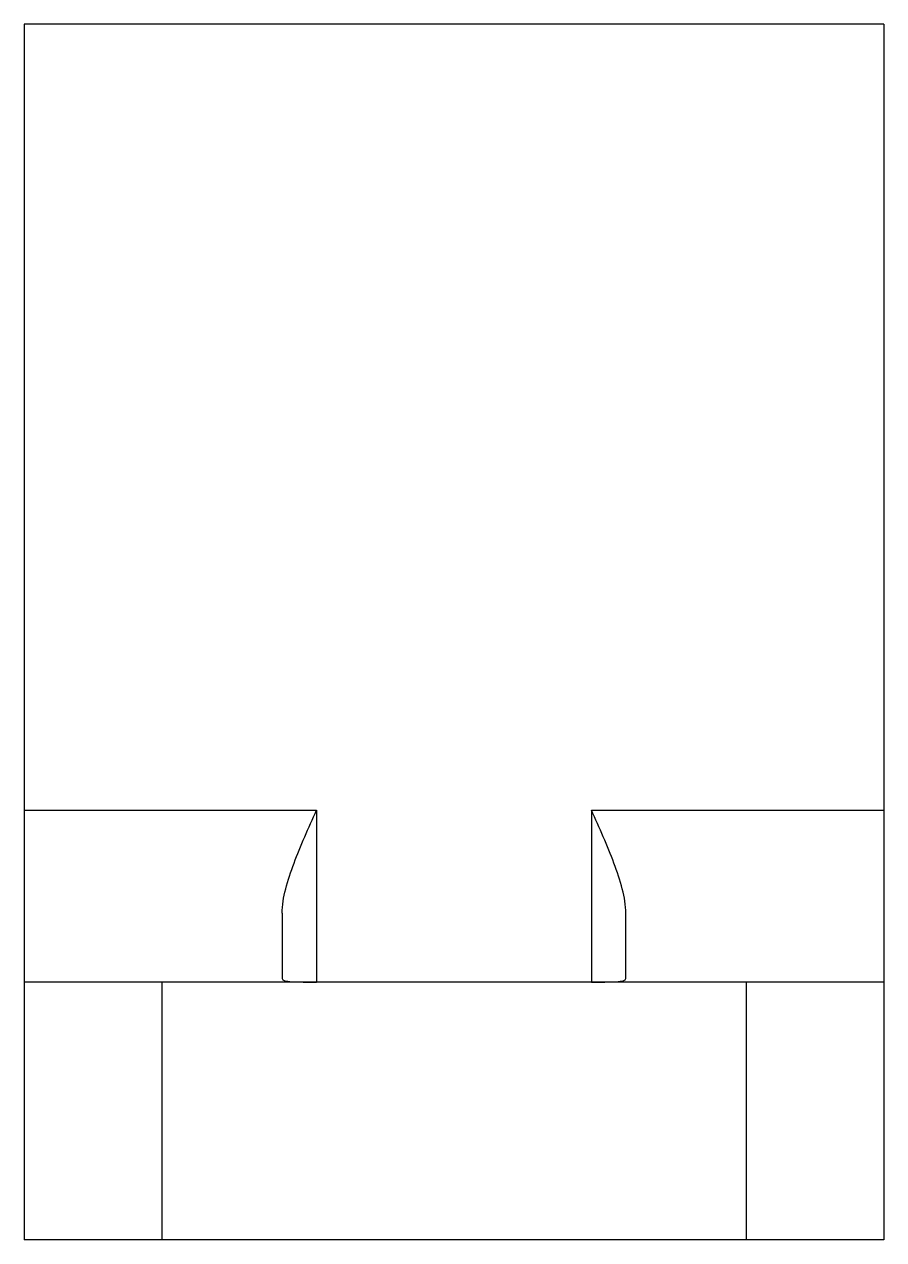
# Model space of a CAD drawing. Header units: millimetres. Extents: x -25 to -15, y -4.2 to 10.
import ezdxf

# ---------------------------------------------------------------- set-up
doc = ezdxf.new("R2010")
doc.units = ezdxf.units.MM

msp = doc.modelspace()

# ---------------------------------------------------------------- linework, layer by layer
at = {"color": 7, "linetype": 'Continuous', "lineweight": 25}
for p, q in [((-25, 10), (-25, -4.15)), ((-15, 10), (-25, 10)), ((-15, 10), (-15, -4.15)), ((-25, 0.85), (-21.6, 0.85)), ((-21.6, 0.85), (-21.6, -1.15)), ((-18.4, 0.85), (-15, 0.85)), ((-18.4, 0.85), (-18.4, -1.15)), ((-22, -0.35), (-22, -1.11)), ((-18, -1.11), (-18, -0.35)), ((-15, -1.15), (-25, -1.15)), ((-23.4, -1.15), (-23.4, -4.15)), ((-16.6, -1.15), (-16.6, -4.15)), ((-15, -4.15), (-25, -4.15))]:
    msp.add_line(p, q, dxfattribs=at)
for points, knots in [([(-22, -0.35), (-22, -0.258), (-21.983, -0.164), (-21.933, 0.033), (-21.899, 0.133), (-21.786, 0.435), (-21.692, 0.644), (-21.6, 0.85)], [0, 0, 0, 0, 0.25, 0.25, 0.5, 0.5, 1, 1, 1, 1]), ([(-18, -0.35), (-18, -0.258), (-18.017, -0.164), (-18.067, 0.033), (-18.101, 0.133), (-18.214, 0.435), (-18.308, 0.644), (-18.4, 0.85)], [0, 0, 0, 0, 0.25, 0.25, 0.5, 0.5, 1, 1, 1, 1]), ([(-22, -1.11), (-22, -1.131), (-21.958, -1.142), (-21.81, -1.151), (-21.706, -1.15), (-21.6, -1.15)], [0, 0, 0, 0, 0.5, 0.5, 1, 1, 1, 1]), ([(-18.4, -1.15), (-18.294, -1.15), (-18.19, -1.151), (-18.043, -1.142), (-18, -1.131), (-18, -1.11)], [0, 0, 0, 0, 0.5, 0.5, 1, 1, 1, 1])]:
    msp.add_open_spline(points, degree=3, knots=knots, dxfattribs=at)

doc.saveas('drawing.dxf')
